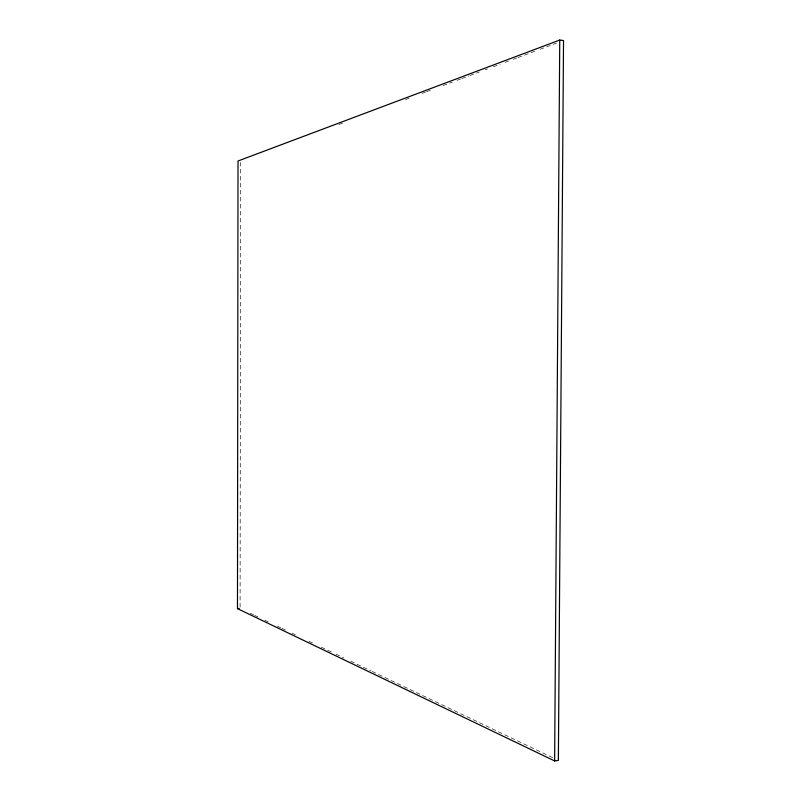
<?xml version="1.0" encoding="UTF-8"?>
<svg xmlns="http://www.w3.org/2000/svg" width="801" height="801" viewBox="0 0 801 801"><rect width="100%" height="100%" fill="white"/><g stroke="black" fill="none" stroke-linecap="round" stroke-linejoin="round"><path stroke-width="0.6" stroke-dasharray="4 3" d="M240.09 607.148L240.65 162.443M338.913 124.475L342.428 123.164M405.596 99.554L409.111 98.243M421.977 93.437L425.481 92.125M426.653 91.684L431.339 89.942M443.033 85.567L452.395 82.072M457.071 80.32L460.585 79.009M461.746 78.578L468.775 75.955M469.937 75.514L479.298 72.02M485.146 69.827L487.489 68.956M493.336 66.773L500.355 64.15M505.041 62.398L508.545 61.086M513.221 59.344L516.735 58.032M517.907 57.592L535.448 51.034M540.134 49.282L556.505 43.164M250.242 613.246L253.637 614.858M254.758 615.398L258.142 617.02M264.921 620.254L268.305 621.866M277.336 626.182L280.72 627.794M281.852 628.334L287.489 631.028M292.005 633.18L295.389 634.803M308.936 641.271L314.583 643.964M321.351 647.198L331.514 652.044M336.019 654.207L343.929 657.971M350.698 661.205L371.013 670.908M372.145 671.448L552.73 757.676"/><path stroke-width="1.2" d="M237.476 608.61L238.007 161.001L559.749 40.05L563.524 40.541L558.367 760.369L554.632 760.95L237.476 608.61L239.219 608.47M554.632 760.95L559.749 40.05"/></g></svg>
